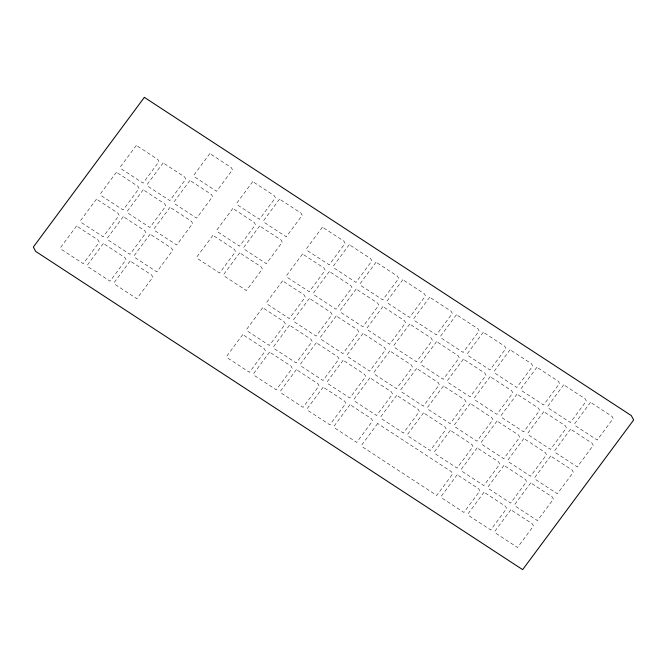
<?xml version="1.0" encoding="UTF-8"?>
<svg xmlns="http://www.w3.org/2000/svg" width="667" height="667" viewBox="0 0 667 667"><rect width="100%" height="100%" fill="white"/><g stroke="black" fill="none" stroke-linecap="round" stroke-linejoin="round"><path stroke-width="0.5" stroke-dasharray="3.33 2.5" d="M76.572 225.971L60.63 247.457L61.823 249.666L83.267 263.682L99.2 242.196L98.016 239.978L76.572 225.971M96.49 199.108L80.557 220.594L81.741 222.803L103.185 236.818L119.126 215.333L117.934 213.123L96.49 199.108M116.417 172.244L100.475 193.73L101.659 195.948L123.103 209.963L139.044 188.469L137.861 186.26L116.417 172.244M136.335 145.381L120.402 166.875L121.586 169.085L143.03 183.1L158.963 161.606L157.779 159.396L136.335 145.381M103.377 243.488L87.444 264.974L88.628 267.184L110.072 281.199L126.005 259.713L124.821 257.504L103.377 243.488M123.295 216.625L107.362 238.111L108.546 240.32L129.99 254.335L145.931 232.85L144.747 230.64L123.295 216.625M143.222 189.761L127.28 211.256L128.473 213.465L149.917 227.48L165.85 205.986L164.666 203.777L143.222 189.761M163.14 162.898L147.207 184.392L148.391 186.602L169.835 200.617L185.768 179.131L184.584 176.913L163.14 162.898M130.182 261.005L114.249 282.491L115.433 284.701L136.877 298.716L152.818 277.23L151.626 275.021L130.182 261.005M150.108 234.142L134.167 255.628L135.351 257.846L156.803 271.853L172.736 250.367L171.552 248.157L150.108 234.142M170.027 207.279L154.094 228.773L155.278 230.982L176.722 244.997L192.655 223.503L191.471 221.294L170.027 207.279M189.945 180.423L174.012 201.909L175.196 204.119L196.64 218.134L212.581 196.648L211.397 194.43L189.945 180.423M209.872 153.56L193.93 175.046L195.114 177.255L216.567 191.271L232.5 169.785L231.316 167.575L209.872 153.56M212.915 235.309L196.982 256.795L198.166 259.013L219.61 273.028L235.551 251.534L234.359 249.325L212.915 235.309M232.841 208.446L216.9 229.94L218.084 232.149L239.528 246.165L255.469 224.671L254.285 222.461L232.841 208.446M252.76 181.591L236.827 203.076L238.011 205.286L259.455 219.301L275.388 197.816L274.204 195.606L252.76 181.591M239.72 252.826L223.787 274.32L224.971 276.53L246.415 290.545L262.356 269.051L261.172 266.842L239.72 252.826M259.646 225.963L243.705 247.457L244.897 249.666L266.341 263.682L282.274 242.196L281.09 239.978L259.646 225.963M279.565 199.108L263.632 220.594L264.816 222.803L286.26 236.818L302.201 215.333L301.009 213.123L279.565 199.108M242.771 334.576L226.838 356.07L228.022 358.279L249.466 372.294L265.399 350.8L264.215 348.591L242.771 334.576M262.69 307.72L246.757 329.206L247.941 331.416L269.385 345.431L285.326 323.945L284.142 321.736L262.69 307.72M282.616 280.857L266.675 302.343L267.859 304.552L289.311 318.568L305.244 297.082L304.06 294.872L282.616 280.857M302.535 253.994L286.602 275.488L287.785 277.697L309.23 291.712L325.163 270.218L323.979 268.009L302.535 253.994M322.453 227.139L306.52 248.624L307.704 250.834L329.148 264.849L345.089 243.363L343.905 241.146L322.453 227.139M269.576 352.101L253.643 373.587L254.827 375.796L276.271 389.811L292.213 368.326L291.02 366.108L269.576 352.101M289.503 325.238L273.562 346.723L274.746 348.933L296.19 362.948L312.131 341.462L310.947 339.253L289.503 325.238M309.421 298.374L293.488 319.86L294.672 322.078L316.116 336.085L332.049 314.599L330.865 312.389L309.421 298.374M329.34 271.511L313.407 293.005L314.591 295.214L336.035 309.23L351.976 287.735L350.784 285.526L329.34 271.511M349.266 244.656L333.325 266.141L334.509 268.351L355.961 282.366L371.894 260.88L370.71 258.671L349.266 244.656M296.381 369.618L280.448 391.104L281.632 393.313L303.076 407.329L319.018 385.843L317.834 383.633L296.381 369.618M316.308 342.755L300.367 364.24L301.559 366.45L323.003 380.465L338.936 358.979L337.752 356.77L316.308 342.755M336.226 315.891L320.293 337.385L321.477 339.595L342.921 353.61L358.854 332.116L357.67 329.907L336.226 315.891M356.153 289.028L340.212 310.522L341.396 312.731L362.84 326.747L378.781 305.253L377.597 303.043L356.153 289.028M376.071 262.173L360.13 283.658L361.322 285.868L382.766 299.883L398.699 278.397L397.515 276.188L376.071 262.173M323.195 387.135L307.254 408.621L308.437 410.83L329.882 424.846L345.823 403.36L344.639 401.15L323.195 387.135M343.113 360.272L327.18 381.757L328.364 383.975L349.808 397.982L365.741 376.496L364.557 374.287L343.113 360.272M363.031 333.408L347.098 354.902L348.282 357.112L369.726 371.127L385.668 349.633L384.475 347.424L363.031 333.408M382.958 306.553L367.017 328.039L368.201 330.248L389.653 344.264L405.586 322.778L404.402 320.56L382.958 306.553M402.876 279.69L386.943 301.176L388.127 303.385L409.571 317.4L425.504 295.915L424.32 293.705L402.876 279.69M350 404.652L334.059 426.138L335.251 428.347L356.695 442.363L372.628 420.877L371.444 418.668L350 404.652M369.918 377.789L353.985 399.283L355.169 401.492L376.613 415.508L392.555 394.014L391.362 391.804L369.918 377.789M389.845 350.925L373.904 372.419L375.087 374.629L396.531 388.644L412.473 367.15L411.289 364.941L389.845 350.925M409.763 324.07L393.822 345.556L395.014 347.765L416.458 361.781L432.391 340.295L431.207 338.086L409.763 324.07M429.681 297.207L413.748 318.693L414.932 320.902L436.376 334.917L452.318 313.432L451.125 311.222L429.681 297.207M396.723 395.306L380.79 416.8L381.974 419.009L403.418 433.025L419.36 411.531L418.176 409.321L396.723 395.306M416.65 368.451L400.709 389.937L401.893 392.146L423.345 406.161L439.278 384.676L438.094 382.458L416.65 368.451M436.568 341.587L420.635 363.073L421.819 365.283L443.263 379.298L459.196 357.812L458.012 355.603L436.568 341.587M456.486 314.724L440.553 336.21L441.737 338.427L463.181 352.434L479.123 330.949L477.939 328.739L456.486 314.724M377.68 423.512L361.739 444.997L362.931 447.215L436.727 495.439L452.668 473.945L451.476 471.736L377.68 423.512M423.537 412.823L407.595 434.317L408.779 436.526L430.223 450.542L446.165 429.048L444.981 426.838L423.537 412.823M443.455 385.968L427.514 407.454L428.706 409.663L450.15 423.678L466.083 402.193L464.899 399.975L443.455 385.968M463.373 359.104L447.44 380.59L448.624 382.8L470.068 396.815L486.01 375.329L484.817 373.12L463.373 359.104M483.3 332.241L467.359 353.735L468.542 355.945L489.987 369.96L505.928 348.466L504.744 346.256L483.3 332.241M450.342 430.34L434.4 451.834L435.584 454.044L457.037 468.059L472.97 446.565L471.786 444.355L450.342 430.34M470.26 403.485L454.327 424.971L455.511 427.18L476.955 441.195L492.888 419.71L491.704 417.5L470.26 403.485M490.178 376.622L474.245 398.107L475.429 400.325L496.873 414.332L512.815 392.846L511.631 390.637L490.178 376.622M510.105 349.758L494.164 371.252L495.348 373.462L516.8 387.477L532.733 365.983L531.549 363.773L510.105 349.758M457.228 474.721L441.287 496.215L442.471 498.424L463.915 512.439L479.856 490.945L478.673 488.736L457.228 474.721M477.147 447.865L461.205 469.351L462.398 471.561L483.842 485.576L499.775 464.09L498.591 461.872L477.147 447.865M497.065 421.002L481.132 442.488L482.316 444.697L503.76 458.713L519.701 437.227L518.509 435.017L497.065 421.002M516.992 394.139L501.05 415.624L502.234 417.842L523.678 431.857L539.62 410.363L538.436 408.154L516.992 394.139M536.91 367.275L520.969 388.769L522.161 390.979L543.605 404.994L559.538 383.5L558.354 381.291L536.91 367.275M484.034 492.238L468.092 513.732L469.276 515.941L490.729 529.957L506.662 508.462L505.478 506.253L484.034 492.238M503.952 465.383L488.019 486.868L489.203 489.078L510.647 503.093L526.58 481.607L525.396 479.398L503.952 465.383M523.87 438.519L507.937 460.005L509.121 462.214L530.565 476.23L546.506 454.744L545.323 452.534L523.87 438.519M543.797 411.656L527.855 433.15L529.048 435.359L550.492 449.375L566.425 427.881L565.241 425.671L543.797 411.656M563.715 384.792L547.782 406.286L548.966 408.496L570.41 422.511L586.343 401.017L585.159 398.808L563.715 384.792M510.839 509.755L494.897 531.249L496.09 533.458L517.534 547.474L533.467 525.988L532.283 523.77L510.839 509.755M530.757 482.9L514.824 504.385L516.008 506.595L537.452 520.61L553.393 499.124L552.201 496.915L530.757 482.9M550.684 456.036L534.742 477.522L535.926 479.74L557.37 493.747L573.312 472.261L572.128 470.052L550.684 456.036M570.602 429.173L554.669 450.667L555.853 452.876L577.297 466.892L593.23 445.398L592.046 443.188L570.602 429.173M590.52 402.318L574.587 423.803L575.771 426.013L597.215 440.028L613.156 418.543L611.964 416.325L590.52 402.318"/><path stroke-width="1" d="M144.347 97.357L33.35 247.015L35.718 251.434L522.653 569.643L633.65 419.985L631.282 415.566L144.347 97.357"/></g></svg>
